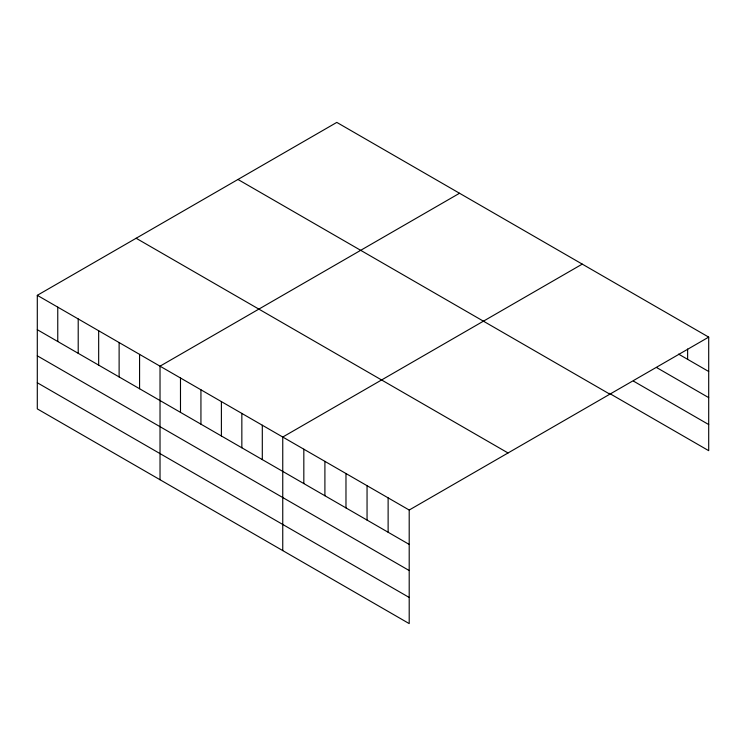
<?xml version="1.0" encoding="UTF-8"?>
<svg xmlns="http://www.w3.org/2000/svg" width="746" height="746" viewBox="0 0 746 746"><rect width="100%" height="100%" fill="white"/><g stroke="black" fill="none" stroke-linecap="round" stroke-linejoin="round"><path stroke-width="1.12" d="M37.3 295.323L409.2 510.031L409.2 623.6L37.3 408.883L37.3 295.323L336.8 122.4L708.7 337.117L708.7 450.677L609.351 393.319M459.527 193.261L160.026 366.174L160.026 479.734M582.253 264.112L282.753 437.035L282.753 550.595M409.2 510.031L708.7 337.117M678.59 354.117L708.7 371.499M656.517 367.498L708.7 397.627M633.438 381.094L708.7 424.549M237.965 179.469L609.864 394.177M136.136 238.254L508.035 452.971M37.3 329.695L409.2 544.412M37.3 355.823L409.2 570.541M37.3 382.754L409.2 597.462M687.625 349.016L687.625 359.33M388.125 497.871L388.125 532.243M367.051 485.702L367.051 520.074M345.976 473.533L345.976 507.905M324.902 461.364L324.902 495.745M303.827 449.195L303.827 483.576M262.303 425.22L262.303 459.601M241.844 413.415L241.844 447.786M221.394 401.6L221.394 435.981M200.935 389.794L200.935 424.166M180.485 377.98L180.485 412.361M139.577 354.369L139.577 388.741M119.118 342.554L119.118 376.935M98.668 330.748L98.668 365.12M78.209 318.934L78.209 353.315M57.759 307.128L57.759 341.5"/></g></svg>
